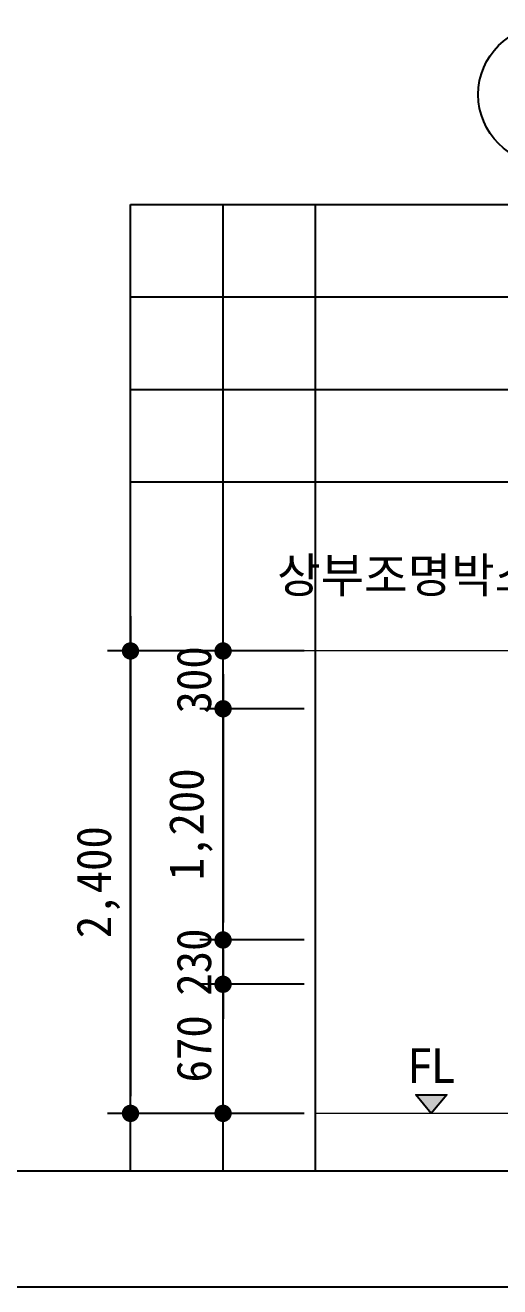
# Model space of a CAD drawing. Header units: millimetres. Extents: x -423835 to -174325, y -1379898 to -1311126.
# Drawn here: x -389186 to -386725, y -1362732 to -1356184 of the extents above; entities that cross this region are included whole.
import ezdxf
from ezdxf.enums import TextEntityAlignment as Align

# ---------------------------------------------------------------- set-up
doc = ezdxf.new("R2010")
doc.units = ezdxf.units.MM
doc.header["$LTSCALE"] = 100
doc.header["$MEASUREMENT"] = 0
doc.header["$PDSIZE"] = -10
doc.layers.get('0').update_dxf_attribs({"linetype": 'CONTINUOUS'})
doc.layers.get('Defpoints').update_dxf_attribs({"color": 153, "linetype": 'CONTINUOUS'})
for name, color, linetype, lineweight in [('A-AXIS-BUBL', 7, 'CONTINUOUS', 25), ('A-MKXS-TEXT1', 3, 'CONTINUOUS', 25), ('A-XXXX-FIN2', 6, 'CONTINUOUS', 20), ('A-XXXX-SYMB', 7, 'CONTINUOUS', 25)]:
    doc.layers.add(name, color=color, linetype=linetype, lineweight=lineweight)
doc.layers.add('A-DIMS', color=7, linetype='CONTINUOUS')
doc.layers.add('A-XXXX-NPLT', color=144, linetype='CONTINUOUS', lineweight=0, plot=False)
doc.styles.add('HY울릉도L', font='')
doc.styles.add('돋움체', font='')
doc.styles.add('맑은고딕', font='malgun.ttf')
doc.styles.get('HY울릉도L').set_extended_font_data('HYwulM')
doc.styles.get('돋움체').set_extended_font_data('DotumChe')
doc.dimstyles.new('CDIM', dxfattribs={"dimtxt": 3, "dimasz": 1.5, "dimexe": 2, "dimexo": 1, "dimgap": 1, "dimtad": 1, "dimdec": 0, "dimrnd": 0.5, "dimzin": 0, "dimdsep": 32, "dimlunit": 6, "dimtxsty": 'HY울릉도L', "dimblk1": '_CIDOT', "dimblk2": '_CIDOT', "dimsah": 1, "dimcen": 5.5, "dimclrd": 2, "dimclre": 2, "dimclrt": 7, "dimadec": 0, "dimazin": 0, "dimtfac": 1, "dimtdec": 0, "dimtix": 1, "dimtmove": 2, "dimatfit": 1, "dimldrblk": '_CIDOT', "dimfxl": 1, "dimtolj": 1, "dimtzin": 0, "dimlwd": -1, "dimarcsym": 0})

# ---------------------------------------------------------------- blocks, each defined once
blk = doc.blocks.new('_CIDOT')
at = {"color": 0, "linetype": 'ByBlock'}
blk.add_line((2, 0), (-1, 0), dxfattribs=at)
at = {"color": 0, "linetype": 'ByBlock', "const_width": 0.5}
blk.add_lwpolyline([(-0.25, 0, 1), (0.25, 0, 1)], format="xyb", close=True, dxfattribs=at)
blk = doc.blocks.new('*D450')
at = {"layer": 'A-DIMS', "lineweight": -2, "transparency": 16777216}
for p, q in [((-387740.4, -1359432.1), (-388760.4, -1359432.1)), ((-387740.4, -1361832.1), (-388760.4, -1361832.1))]:
    blk.add_line(p, q, dxfattribs=at)
at = {"layer": 'A-DIMS', "transparency": 16777216}
blk.add_line((-388640.4, -1359522.1), (-388640.4, -1361742.1), dxfattribs=at)
at = {"layer": 'Defpoints', "color": 0, "transparency": 16777216}
for p in [(-387680.4, -1359432.1), (-388640.4, -1361832.1), (-387680.4, -1361832.1)]:
    blk.add_point(p, dxfattribs=at)
at = {"layer": 'A-DIMS', "transparency": 16777216, "xscale": 90, "yscale": 90, "zscale": 90}
for p, rotation in [((-388640.4, -1359432.1), 90), ((-388640.4, -1361832.1), 270)]:
    blk.add_blockref('_CIDOT', p, dxfattribs=dict(at, rotation=rotation))
at = {"layer": 'A-DIMS', "color": 3, "transparency": 16777216, "insert": (-388807.6, -1360632.1), "char_height": 180, "attachment_point": 5, "rotation": 90, "style": '돋움체'}
blk.add_mtext('\\A1;2,400', dxfattribs=at)
blk = doc.blocks.new('*D451')
at = {"layer": 'A-DIMS', "lineweight": -2, "transparency": 16777216}
for p, q in [((-387740.4, -1361162.1), (-388280.4, -1361162.1)), ((-387740.4, -1361832.1), (-388280.4, -1361832.1))]:
    blk.add_line(p, q, dxfattribs=at)
at = {"layer": 'A-DIMS', "transparency": 16777216}
blk.add_line((-388160.4, -1361742.1), (-388160.4, -1361252.1), dxfattribs=at)
at = {"layer": 'Defpoints', "color": 0, "transparency": 16777216}
for p in [(-388160.4, -1361162.1), (-387680.4, -1361162.1), (-387680.4, -1361832.1)]:
    blk.add_point(p, dxfattribs=at)
at = {"layer": 'A-DIMS', "transparency": 16777216, "xscale": 90, "yscale": 90, "zscale": 90}
for p, rotation in [((-388160.4, -1361162.1), 90), ((-388160.4, -1361832.1), 270)]:
    blk.add_blockref('_CIDOT', p, dxfattribs=dict(at, rotation=rotation))
at = {"layer": 'A-DIMS', "color": 3, "transparency": 16777216, "insert": (-388310.5, -1361497.1), "char_height": 180, "attachment_point": 5, "rotation": 90, "style": '돋움체'}
blk.add_mtext('\\A1;670', dxfattribs=at)
blk = doc.blocks.new('A$C028158C4')
at = {"layer": 'A-AXIS-BUBL', "ltscale": 0.2}
blk.add_line((0, 0), (0, 175.2), dxfattribs=at)
blk.add_circle((2.9, 475.4), 300.3, dxfattribs=at)
blk = doc.blocks.new('*D804')
at = {"layer": 'A-DIMS', "transparency": 16777216}
for p, q in [((-388160.4, -1360842.1), (-388160.4, -1360752.1)), ((-388160.4, -1361162.1), (-388160.4, -1360932.1)), ((-388160.4, -1361252.1), (-388160.4, -1361342.1))]:
    blk.add_line(p, q, dxfattribs=at)
at = {"layer": 'A-DIMS', "lineweight": -2, "transparency": 16777216}
for p, q in [((-387740.4, -1360932.1), (-388280.4, -1360932.1)), ((-387740.4, -1361162.1), (-388280.4, -1361162.1))]:
    blk.add_line(p, q, dxfattribs=at)
at = {"layer": 'Defpoints', "color": 0, "transparency": 16777216}
for p in [(-388160.4, -1360932.1), (-387680.4, -1360932.1), (-387680.4, -1361162.1)]:
    blk.add_point(p, dxfattribs=at)
at = {"layer": 'A-DIMS', "transparency": 16777216, "xscale": 90, "yscale": 90, "zscale": 90}
for p, rotation in [((-388160.4, -1360932.1), 270), ((-388160.4, -1361162.1), 90)]:
    blk.add_blockref('_CIDOT', p, dxfattribs=dict(at, rotation=rotation))
at = {"layer": 'A-DIMS', "color": 3, "transparency": 16777216, "insert": (-388310.5, -1361047.1), "char_height": 180, "attachment_point": 5, "rotation": 90, "style": '돋움체'}
blk.add_mtext('\\A1;230', dxfattribs=at)
blk = doc.blocks.new('*D805')
at = {"layer": 'A-DIMS', "transparency": 16777216}
for p, q in [((-388160.4, -1359342.1), (-388160.4, -1359252.1)), ((-388160.4, -1359732.1), (-388160.4, -1359432.1)), ((-388160.4, -1359822.1), (-388160.4, -1359912.1))]:
    blk.add_line(p, q, dxfattribs=at)
at = {"layer": 'A-DIMS', "lineweight": -2, "transparency": 16777216}
for p, q in [((-387740.4, -1359432.1), (-388280.4, -1359432.1)), ((-387740.4, -1359732.1), (-388280.4, -1359732.1))]:
    blk.add_line(p, q, dxfattribs=at)
at = {"layer": 'Defpoints', "color": 0, "transparency": 16777216}
for p in [(-388160.4, -1359432.1), (-387680.4, -1359432.1), (-387680.4, -1359732.1)]:
    blk.add_point(p, dxfattribs=at)
at = {"layer": 'A-DIMS', "transparency": 16777216, "xscale": 90, "yscale": 90, "zscale": 90}
for p, rotation in [((-388160.4, -1359432.1), 270), ((-388160.4, -1359732.1), 90)]:
    blk.add_blockref('_CIDOT', p, dxfattribs=dict(at, rotation=rotation))
at = {"layer": 'A-DIMS', "color": 3, "transparency": 16777216, "insert": (-388310.5, -1359582.1), "char_height": 180, "attachment_point": 5, "rotation": 90, "style": '돋움체'}
blk.add_mtext('\\A1;300', dxfattribs=at)
blk = doc.blocks.new('*D806')
at = {"layer": 'A-DIMS', "lineweight": -2, "transparency": 16777216}
for p, q in [((-387740.4, -1359732.1), (-388280.4, -1359732.1)), ((-387740.4, -1360932.1), (-388280.4, -1360932.1))]:
    blk.add_line(p, q, dxfattribs=at)
at = {"layer": 'A-DIMS', "transparency": 16777216}
blk.add_line((-388160.4, -1359822.1), (-388160.4, -1360842.1), dxfattribs=at)
at = {"layer": 'Defpoints', "color": 0, "transparency": 16777216}
for p in [(-387680.4, -1359732.1), (-388160.4, -1360932.1), (-387680.4, -1360932.1)]:
    blk.add_point(p, dxfattribs=at)
at = {"layer": 'A-DIMS', "transparency": 16777216, "xscale": 90, "yscale": 90, "zscale": 90}
for p, rotation in [((-388160.4, -1359732.1), 90), ((-388160.4, -1360932.1), 270)]:
    blk.add_blockref('_CIDOT', p, dxfattribs=dict(at, rotation=rotation))
at = {"layer": 'A-DIMS', "color": 3, "transparency": 16777216, "insert": (-388327.6, -1360332.1), "char_height": 180, "attachment_point": 5, "rotation": 90, "style": '돋움체'}
blk.add_mtext('\\A1;1,200', dxfattribs=at)

msp = doc.modelspace()

# ---------------------------------------------------------------- hatches: boundary and pattern name
at = {"layer": 'A-XXXX-SYMB'}
msp.add_hatch(color=256, dxfattribs=at).paths.add_polyline_path([(-387080.9, -1361832.1), (-387161.4, -1361736.1), (-387000.3, -1361736.1)])

# ---------------------------------------------------------------- linework, layer by layer
at = {"color": 3, "ltscale": 2}
msp.add_line((-423835.4, -1362732.1), (-379750.4, -1362732.1), dxfattribs=at)
at = {"layer": 'A-XXXX-FIN2'}
msp.add_line((-382730.4, -1361832.1), (-387680.4, -1361832.1), dxfattribs=at)
at = {"layer": 'A-XXXX-NPLT'}
msp.add_line((-382560.4, -1359432.1), (-388610.4, -1359432.1), dxfattribs=at)
at = {"layer": 'A-XXXX-SYMB'}
msp.add_lwpolyline([(-387080.9, -1361832.1), (-387161.4, -1361736.1), (-387000.3, -1361736.1), (-387080.9, -1361832.1)], dxfattribs=at)
at = {"layer": 'Defpoints'}
for p, q in [((-388640.4, -1362132.1), (-388640.4, -1357114.3)), ((-388640.4, -1357114.3), (-382250.4, -1357114.3)), ((-388160.4, -1362132.1), (-388160.4, -1357114.3)), ((-387680.4, -1362132.1), (-387680.4, -1357114.3)), ((-388640.4, -1357594.3), (-382250.4, -1357594.3)), ((-388640.4, -1358074.3), (-382250.4, -1358074.3)), ((-388640.4, -1358554.3), (-382250.4, -1358554.3)), ((-380230.4, -1362132.1), (-423835.4, -1362132.1))]:
    msp.add_line(p, q, dxfattribs=at)

# ---------------------------------------------------------------- block references
at = {"xscale": 1.198871389330295, "yscale": 1.198871389330295, "zscale": 1.198871389330295}
msp.add_blockref('A$C028158C4', (-386480.4, -1357114.3), dxfattribs=at)

# ---------------------------------------------------------------- texts
at = {"layer": 'A-MKXS-TEXT1', "style": '돋움체'}
msp.add_text('상부조명박스', height=180, dxfattribs=at).set_placement((-386525.3, -1359038.8), align=Align.MIDDLE_RIGHT)
at = {"layer": 'A-MKXS-TEXT1', "style": '맑은고딕'}
msp.add_text('FL', height=180, dxfattribs=at).set_placement((-387080.9, -1361674.2), align=Align.CENTER)

# ---------------------------------------------------------------- dimensions: what is measured, and where the dimension line sits
at = {"layer": 'A-DIMS'}
for base, p1, p2, angle, picture, middle in [((-388640.4, -1361832.1), (-387680.4, -1359432.1), (-387680.4, -1361832.1), 90, '*D450', (-388807.6, -1360632.1)), ((-388160.4, -1359432.1), (-387680.4, -1359732.1), (-387680.4, -1359432.1), 90, '*D805', (-388310.5, -1359582.1)), ((-388160.4, -1360932.1), (-387680.4, -1359732.1), (-387680.4, -1360932.1), 270, '*D806', (-388327.6, -1360332.1)), ((-388160.4, -1360932.1), (-387680.4, -1361162.1), (-387680.4, -1360932.1), 90, '*D804', (-388310.5, -1361047.1)), ((-388160.4, -1361162.1), (-387680.4, -1361832.1), (-387680.4, -1361162.1), 90, '*D451', (-388310.5, -1361497.1))]:
    dim = msp.add_linear_dim(base=base, p1=p1, p2=p2, angle=angle, dimstyle='CDIM', override={"dimscale": 60, "dimtxsty": '돋움체', "dimclrd": 256, "dimclre": 256, "dimclrt": 3}, dxfattribs=at)
    dim.commit()
    dim.dimension.update_dxf_attribs({"geometry": picture, "text_midpoint": middle})

doc.saveas('drawing.dxf')
